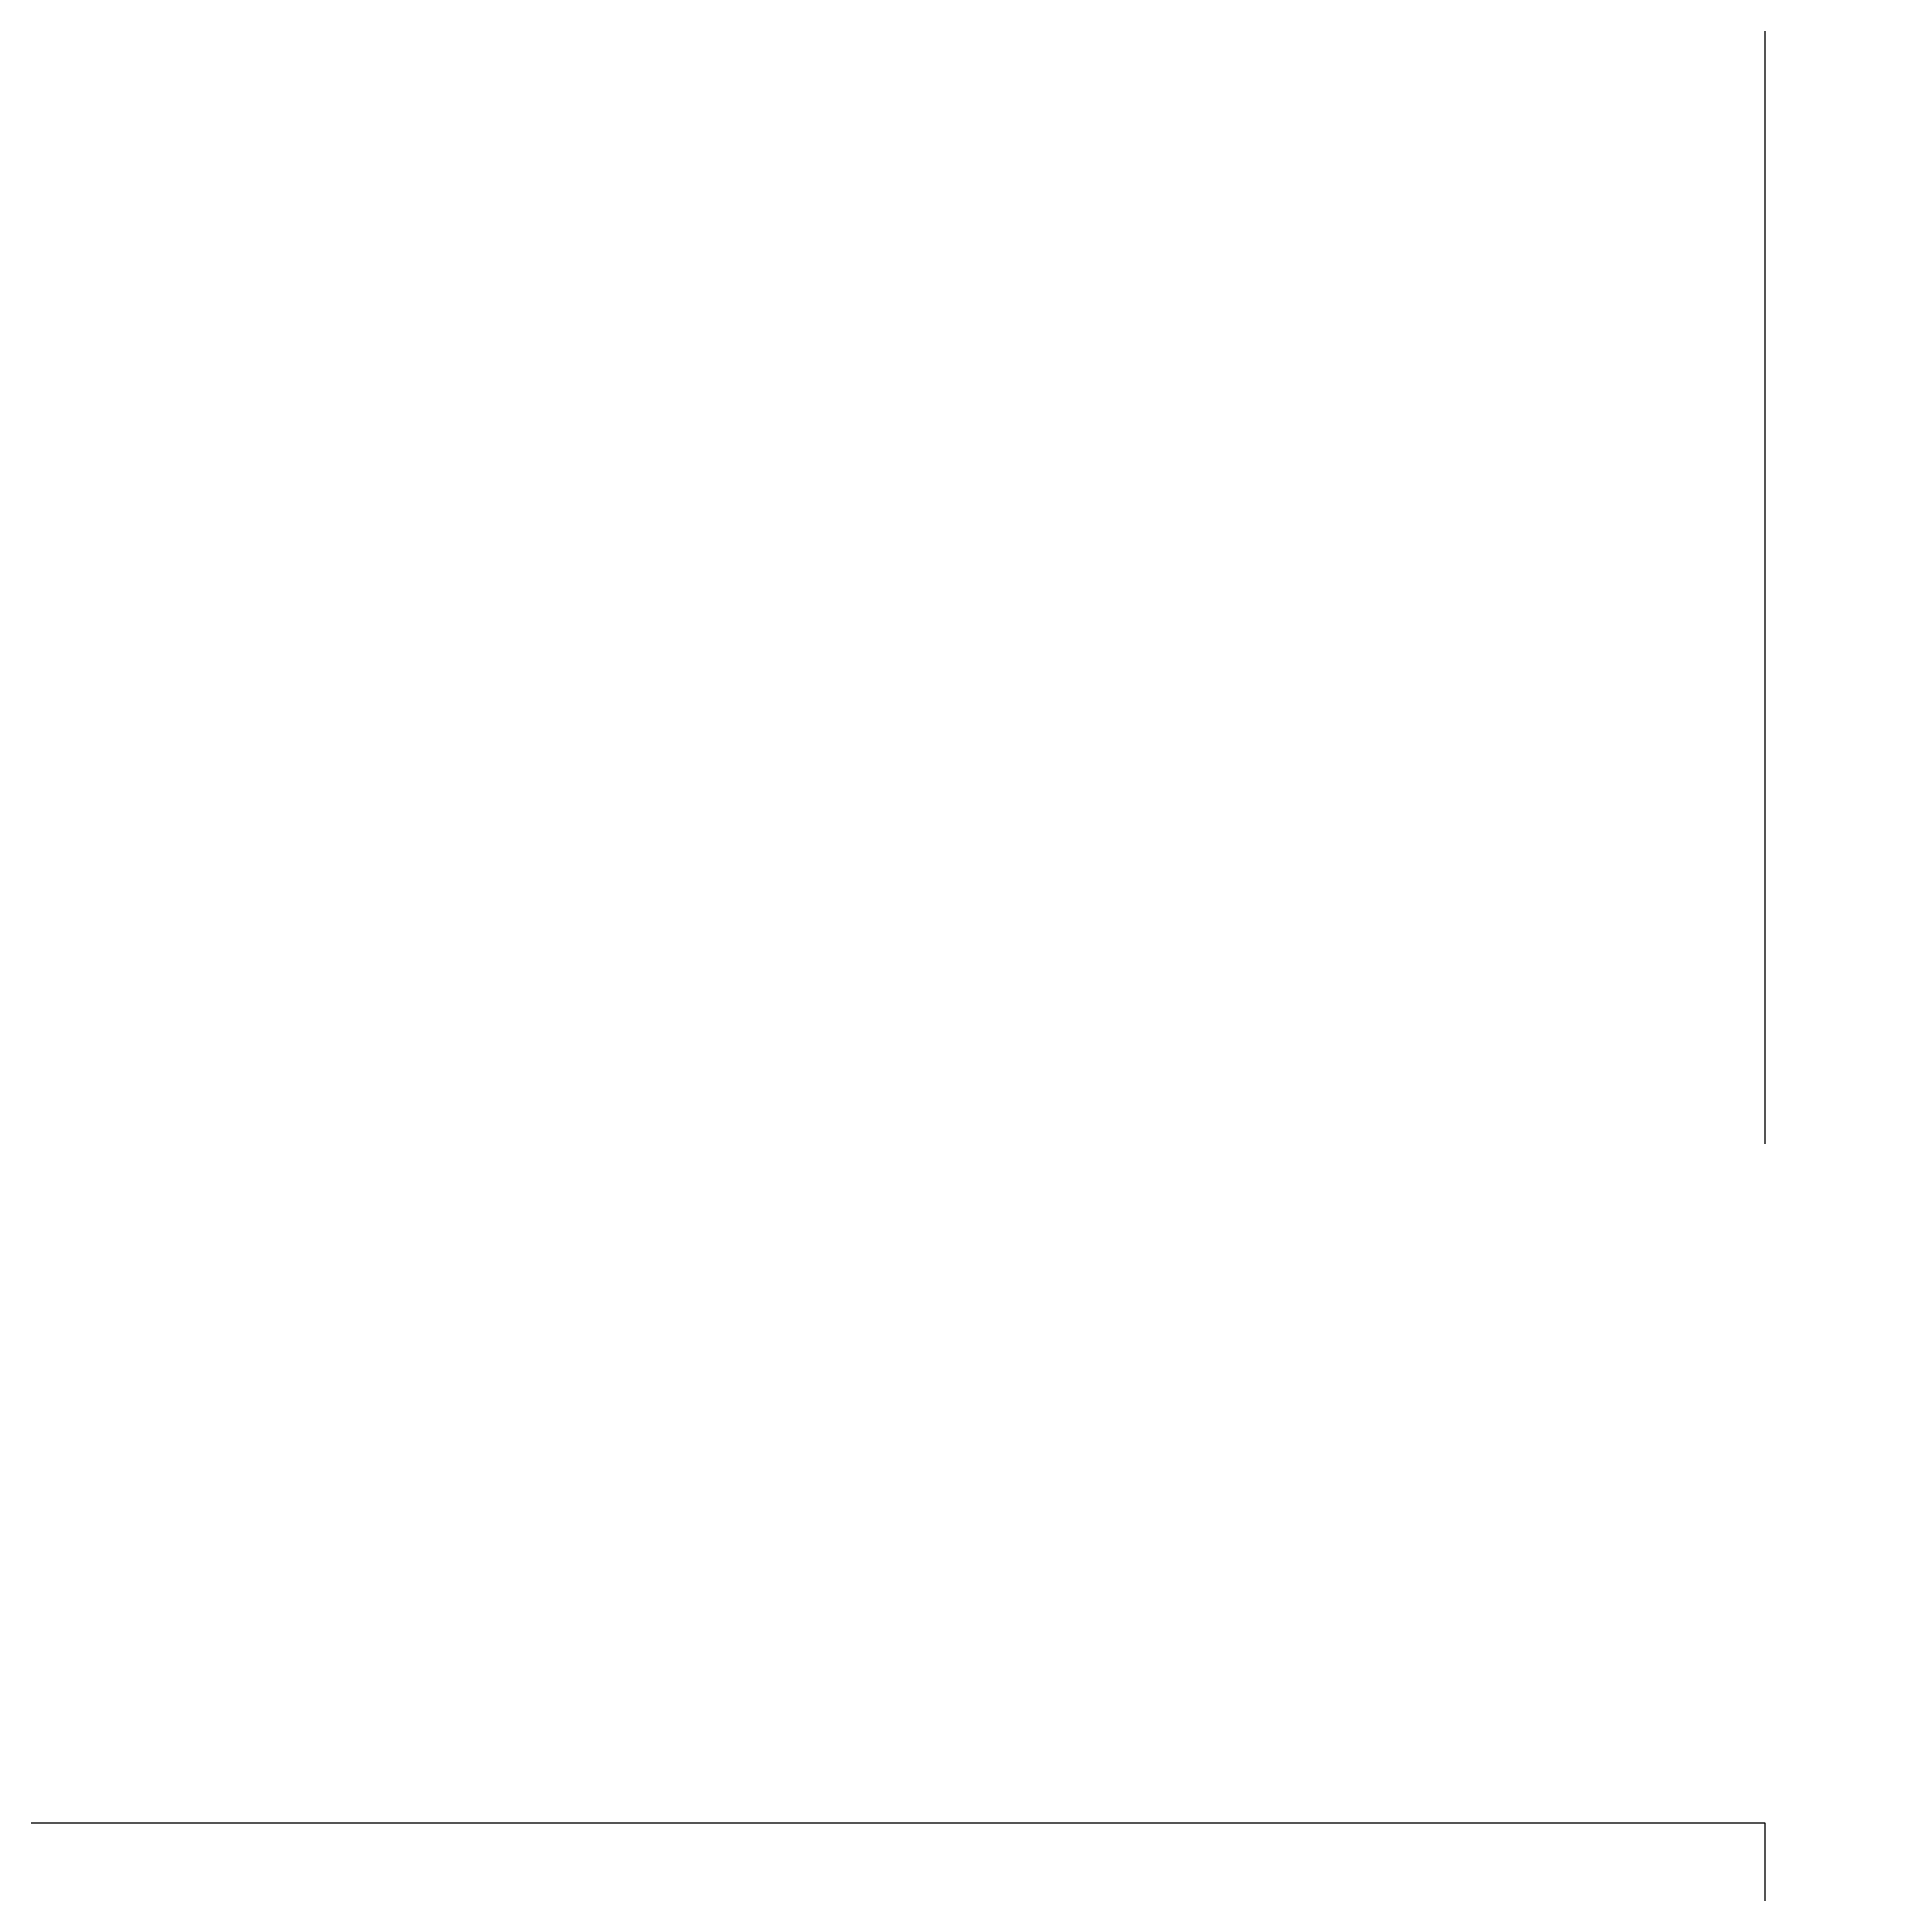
# Model space of a CAD drawing. Header units: inches. Extents: x -120 to 140, y 38 to 192.
# Drawn here: x 55.34 to 81.4, y 86.77 to 113.02 of the extents above; entities that cross this region are included whole.
import ezdxf

# ---------------------------------------------------------------- set-up
doc = ezdxf.new("R2010")
doc.units = ezdxf.units.IN
doc.header["$LTSCALE"] = 2
doc.header["$MEASUREMENT"] = 0
doc.layers.add('dimensions', color=30, linetype='Continuous')
doc.layers.add('objects', color=7, linetype='Continuous', lineweight=30)
doc.styles.get("Standard").update_dxf_attribs({"font": 'ARIALN.TTF'})
doc.dimstyles.get("Standard").update_dxf_attribs({"dimtxt": 0.1, "dimasz": 0.12, "dimexe": 0.05, "dimexo": 0.1, "dimgap": 0.095, "dimtad": 1, "dimzin": 0, "dimdsep": 46, "dimtxsty": 'Standard', "dimcen": 0, "dimadec": 0, "dimazin": 0, "dimtfac": 1, "dimtofl": 0, "dimtmove": 0, "dimatfit": 3, "dimfxl": 1, "dimtolj": 1, "dimtzin": 0, "dimarcsym": 0})

# ---------------------------------------------------------------- blocks, each defined once
blk = doc.blocks.new('*D3')
at = {"layer": 'Defpoints', "color": 0, "transparency": 16777216}
for p in [(-20.237, 171.935), (-20.237, 87.781), (79.763, 87.781)]:
    blk.add_point(p, dxfattribs=at)
at = {"layer": 'dimensions', "color": 0, "lineweight": -2, "transparency": 16777216}
for p, q in [((-20.237, 97.381), (-20.237, 176.735)), ((79.763, 140.781), (79.763, 176.735)), ((68.243, 171.935), (-8.717, 171.935)), ((79.763, 97.381), (79.763, 134.781))]:
    blk.add_line(p, q, dxfattribs=at)
at = {"layer": 'dimensions', "color": 0, "transparency": 16777216}
for points in [[(-8.717, 173.855), (-8.717, 170.015), (-20.237, 171.935)], [(68.243, 173.855), (68.243, 170.015), (79.763, 171.935)]]:
    blk.add_solid(points, dxfattribs=at)
at = {"layer": 'dimensions', "color": 0, "transparency": 16777216, "insert": (29.763, 185.957), "char_height": 9.6, "attachment_point": 5}
blk.add_mtext('\\A1;100.00', dxfattribs=at)
blk = doc.blocks.new('*D4')
at = {"layer": 'Defpoints', "color": 0, "transparency": 16777216}
for p in [(-20.237, 137.781), (135.682, 137.781), (79.763, 87.781)]:
    blk.add_point(p, dxfattribs=at)
at = {"layer": 'dimensions', "color": 0, "lineweight": -2, "transparency": 16777216}
for p, q in [((-10.637, 137.781), (140.482, 137.781)), ((135.682, 99.301), (135.682, 126.261)), ((89.363, 87.781), (140.482, 87.781))]:
    blk.add_line(p, q, dxfattribs=at)
at = {"layer": 'dimensions', "color": 0, "transparency": 16777216}
for points in [[(133.762, 126.261), (137.602, 126.261), (135.682, 137.781)], [(133.762, 99.301), (137.602, 99.301), (135.682, 87.781)]]:
    blk.add_solid(points, dxfattribs=at)
at = {"layer": 'dimensions', "color": 0, "transparency": 16777216, "insert": (121.661, 112.781), "char_height": 9.6, "attachment_point": 5, "rotation": 90}
blk.add_mtext('\\A1;50.00', dxfattribs=at)
blk = doc.blocks.new('*D5')
at = {"layer": 'Defpoints', "color": 0, "transparency": 16777216}
for p in [(79.763, 87.781), (135.682, 87.781), (79.763, 37.781)]:
    blk.add_point(p, dxfattribs=at)
at = {"layer": 'dimensions', "color": 0, "lineweight": -2, "transparency": 16777216}
for p, q in [((89.363, 87.781), (140.482, 87.781)), ((135.682, 49.301), (135.682, 76.261)), ((89.363, 37.781), (140.482, 37.781))]:
    blk.add_line(p, q, dxfattribs=at)
at = {"layer": 'dimensions', "color": 0, "transparency": 16777216}
for points in [[(133.762, 76.261), (137.602, 76.261), (135.682, 87.781)], [(133.762, 49.301), (137.602, 49.301), (135.682, 37.781)]]:
    blk.add_solid(points, dxfattribs=at)
at = {"layer": 'dimensions', "color": 0, "transparency": 16777216, "insert": (121.661, 62.781), "char_height": 9.6, "attachment_point": 5, "rotation": 90}
blk.add_mtext('\\A1;50.00', dxfattribs=at)

msp = doc.modelspace()

# ---------------------------------------------------------------- linework, layer by layer
at = {"layer": 'objects'}
msp.add_lwpolyline([(-120.237, 137.781), (-120.237, 37.781), (79.763, 37.781), (79.763, 87.781), (-20.237, 87.781), (-20.237, 137.781), (-120.237, 137.781)], dxfattribs=at)

# ---------------------------------------------------------------- dimensions: what is measured, and where the dimension line sits
at = {"layer": 'dimensions'}
dim = msp.add_linear_dim(base=(-20.237, 171.935), p1=(79.763, 87.781), p2=(-20.237, 87.781), dimstyle='Standard', dxfattribs=at)
dim.commit()
dim.dimension.update_dxf_attribs({"geometry": '*D3', "text_midpoint": (29.763, 185.957)})
for base, p1, p2, picture, middle in [((135.682, 137.781), (79.763, 87.781), (-20.237, 137.781), '*D4', (121.661, 112.781)), ((135.682, 87.781), (79.763, 37.781), (79.763, 87.781), '*D5', (121.661, 62.781))]:
    dim = msp.add_linear_dim(base=base, p1=p1, p2=p2, angle=90, dimstyle='Standard', dxfattribs=at)
    dim.commit()
    dim.dimension.update_dxf_attribs({"geometry": picture, "text_midpoint": middle})

doc.saveas('drawing.dxf')
